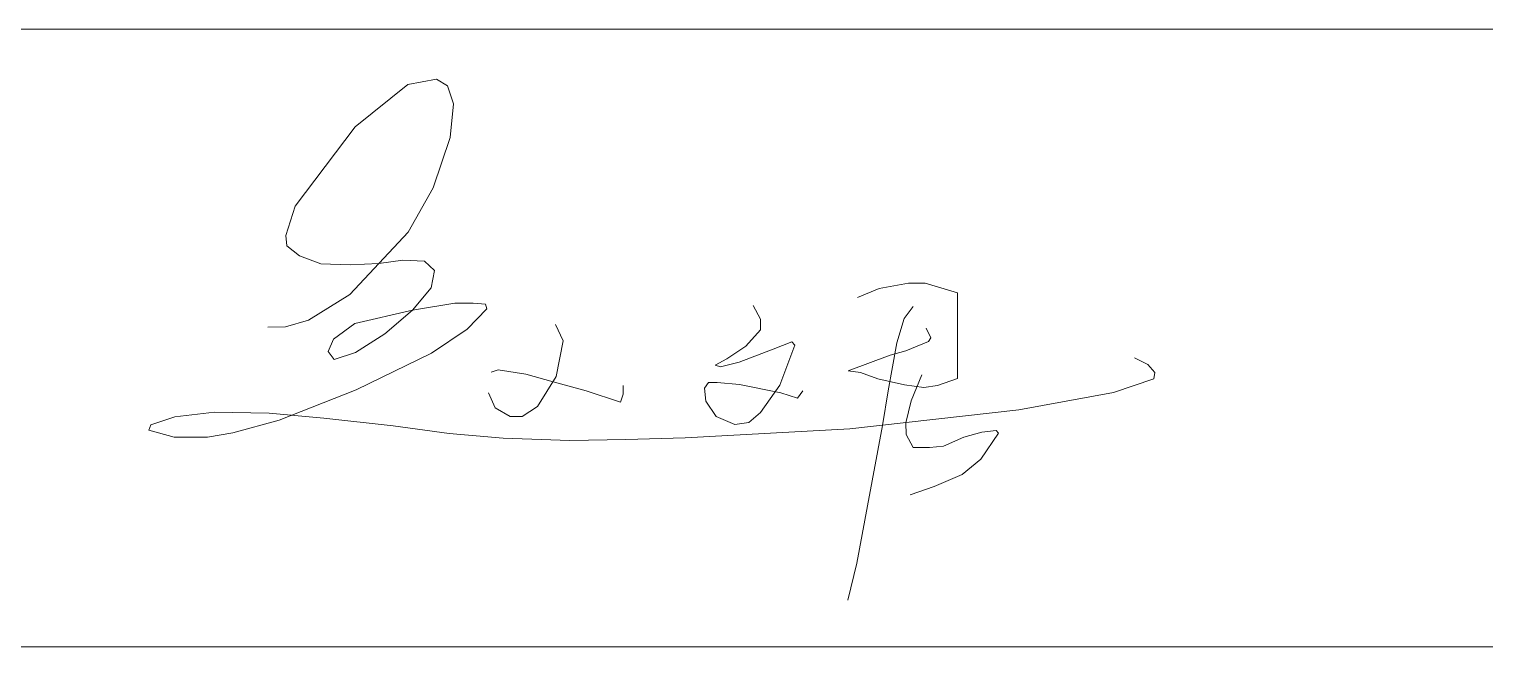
# Model space of a CAD drawing. Header units: millimetres. Extents: x 2 to 599, y 5 to 425.
# Drawn here: x 571.63 to 588.27, y 117.96 to 125.03 of the extents above; entities that cross this region are included whole.
import ezdxf

# ---------------------------------------------------------------- set-up
doc = ezdxf.new("R2010")
doc.units = ezdxf.units.MM
doc.linetypes.add('XKITLINE00', pattern=[0])
doc.layers.add('OtherObjectType', color=1, linetype='Continuous', lineweight=0)

# ---------------------------------------------------------------- blocks, each defined once
blk = doc.blocks.new('*A49')
at = {"layer": 'OtherObjectType', "color": 7, "linetype": 'XKITLINE00', "lineweight": 0}
for p, q in [((540.4, 125.027), (594.469, 125.027)), ((575.959, 124.396), (575.358, 123.912)), ((576.289, 124.457), (575.959, 124.396)), ((576.412, 124.38), (576.289, 124.457)), ((576.482, 124.175), (576.412, 124.38)), ((576.445, 123.789), (576.482, 124.175)), ((575.358, 123.912), (574.673, 123.005)), ((576.248, 123.212), (576.445, 123.789)), ((575.962, 122.705), (576.248, 123.212)), ((574.673, 123.005), (574.564, 122.667)), ((575.295, 121.993), (575.962, 122.705)), ((574.564, 122.667), (574.577, 122.549)), ((574.577, 122.549), (574.722, 122.436)), ((574.722, 122.436), (574.966, 122.344)), ((574.966, 122.344), (575.301, 122.331)), ((575.301, 122.331), (575.629, 122.349)), ((575.629, 122.349), (575.904, 122.387)), ((575.904, 122.387), (576.149, 122.375)), ((576.149, 122.375), (576.264, 122.267)), ((576.264, 122.267), (576.226, 122.069)), ((576.226, 122.069), (576.011, 121.815)), ((581.101, 121.958), (581.347, 122.061)), ((581.347, 122.061), (581.685, 122.122)), ((581.685, 122.122), (581.876, 122.122)), ((581.876, 122.122), (582.244, 122.014)), ((582.244, 122.014), (582.244, 121.032)), ((574.824, 121.7), (575.295, 121.993)), ((576.011, 121.815), (576.495, 121.895)), ((576.495, 121.895), (576.706, 121.895)), ((576.706, 121.895), (576.848, 121.884)), ((576.848, 121.884), (576.862, 121.828)), ((579.909, 121.867), (579.993, 121.711)), ((581.736, 121.856), (581.636, 121.719)), ((574.561, 121.622), (574.824, 121.7)), ((575.353, 121.66), (576.011, 121.815)), ((576.011, 121.815), (575.697, 121.545)), ((576.862, 121.828), (576.637, 121.595)), ((579.993, 121.711), (579.993, 121.589)), ((581.636, 121.719), (581.55, 121.442)), ((574.359, 121.618), (574.561, 121.622)), ((575.111, 121.481), (575.353, 121.66)), ((575.697, 121.545), (575.362, 121.331)), ((576.637, 121.595), (576.232, 121.322)), ((577.646, 121.65), (577.736, 121.462)), ((579.993, 121.589), (579.824, 121.401)), ((581.939, 121.499), (581.886, 121.607)), ((575.048, 121.342), (575.111, 121.481)), ((575.116, 121.25), (575.048, 121.342)), ((577.736, 121.462), (577.657, 121.054)), ((579.824, 121.401), (579.605, 121.258)), ((579.747, 121.218), (580.135, 121.369)), ((580.135, 121.369), (580.351, 121.453)), ((580.385, 121.414), (580.213, 120.955)), ((580.351, 121.453), (580.385, 121.414)), ((581.55, 121.442), (581.452, 120.892)), ((581.474, 121.301), (581.652, 121.35)), ((581.652, 121.35), (581.911, 121.454)), ((581.911, 121.454), (581.939, 121.499)), ((575.362, 121.331), (575.116, 121.25)), ((576.232, 121.322), (575.367, 120.904)), ((579.605, 121.258), (579.475, 121.185)), ((579.475, 121.185), (579.534, 121.167)), ((579.534, 121.167), (579.747, 121.218)), ((580.994, 121.121), (581.474, 121.301)), ((584.421, 121.193), (584.269, 121.271)), ((584.5, 121.103), (584.421, 121.193)), ((576.911, 121.106), (576.993, 121.131)), ((576.993, 121.131), (577.309, 121.081)), ((577.309, 121.081), (577.62, 120.995)), ((577.657, 121.054), (577.443, 120.711)), ((581.135, 121.101), (580.994, 121.121)), ((581.333, 121.03), (581.135, 121.101)), ((581.637, 120.96), (581.333, 121.03)), ((581.837, 121.075), (581.715, 120.777)), ((582.244, 121.032), (582.016, 120.951)), ((584.026, 120.873), (584.489, 121.029)), ((584.489, 121.029), (584.5, 121.103)), ((575.367, 120.904), (574.489, 120.556)), ((576.957, 120.697), (576.882, 120.869)), ((577.62, 120.995), (577.998, 120.893)), ((577.998, 120.893), (578.391, 120.761)), ((578.391, 120.761), (578.421, 120.852)), ((578.421, 120.852), (578.421, 120.951)), ((579.351, 120.921), (579.397, 120.986)), ((579.367, 120.772), (579.351, 120.921)), ((579.397, 120.986), (579.496, 120.986)), ((579.496, 120.986), (579.751, 120.963)), ((579.751, 120.963), (580.226, 120.869)), ((580.213, 120.955), (579.993, 120.646)), ((580.226, 120.869), (580.416, 120.809)), ((580.416, 120.809), (580.474, 120.89)), ((581.452, 120.892), (581.385, 120.497)), ((581.86, 120.93), (581.637, 120.96)), ((582.016, 120.951), (581.86, 120.93)), ((582.947, 120.674), (584.026, 120.873)), ((577.129, 120.6), (576.957, 120.697)), ((577.443, 120.711), (577.266, 120.6)), ((579.484, 120.6), (579.367, 120.772)), ((581.012, 120.458), (582.947, 120.674)), ((581.715, 120.777), (581.652, 120.527)), ((573, 120.441), (573.02, 120.505)), ((573.02, 120.505), (573.294, 120.593)), ((573.294, 120.593), (573.749, 120.649)), ((573.749, 120.649), (574.375, 120.637)), ((574.489, 120.556), (573.958, 120.41)), ((574.375, 120.637), (574.998, 120.581)), ((574.998, 120.581), (575.793, 120.491)), ((577.266, 120.6), (577.129, 120.6)), ((579.697, 120.508), (579.484, 120.6)), ((579.86, 120.528), (579.697, 120.508)), ((579.993, 120.646), (579.86, 120.528)), ((581.652, 120.527), (581.658, 120.392)), ((573.287, 120.363), (573, 120.441)), ((573.669, 120.363), (573.287, 120.363)), ((573.958, 120.41), (573.669, 120.363)), ((575.793, 120.491), (576.432, 120.403)), ((576.432, 120.403), (577.048, 120.352)), ((577.048, 120.352), (577.811, 120.324)), ((578.452, 120.336), (579.129, 120.354)), ((579.129, 120.354), (581.012, 120.458)), ((581.385, 120.497), (581.215, 119.576)), ((581.658, 120.392), (581.736, 120.245)), ((582.084, 120.26), (582.316, 120.362)), ((582.316, 120.362), (582.523, 120.419)), ((582.712, 120.407), (582.51, 120.112)), ((582.523, 120.419), (582.686, 120.438)), ((582.686, 120.438), (582.712, 120.407)), ((577.811, 120.324), (578.452, 120.336)), ((581.736, 120.245), (581.922, 120.245)), ((581.922, 120.245), (582.084, 120.26)), ((582.51, 120.112), (582.297, 119.936)), ((582.297, 119.936), (581.979, 119.798)), ((581.979, 119.798), (581.704, 119.703)), ((581.215, 119.576), (581.092, 118.923)), ((581.092, 118.923), (580.99, 118.5)), ((540.4, 117.964), (594.469, 117.964))]:
    blk.add_line(p, q, dxfattribs=at)
blk = doc.blocks.new('*A51')
at = {"layer": 'OtherObjectType', "color": 7, "linetype": 'XKITLINE00', "lineweight": 0}
for p, q in [((540.4, 125.027), (594.469, 125.027)), ((575.959, 124.396), (575.358, 123.912)), ((576.289, 124.457), (575.959, 124.396)), ((576.412, 124.38), (576.289, 124.457)), ((576.482, 124.175), (576.412, 124.38)), ((576.445, 123.789), (576.482, 124.175)), ((575.358, 123.912), (574.673, 123.005)), ((576.248, 123.212), (576.445, 123.789)), ((575.962, 122.705), (576.248, 123.212)), ((574.673, 123.005), (574.564, 122.667)), ((575.295, 121.993), (575.962, 122.705)), ((574.564, 122.667), (574.577, 122.549)), ((574.577, 122.549), (574.722, 122.436)), ((574.722, 122.436), (574.966, 122.344)), ((574.966, 122.344), (575.301, 122.331)), ((575.301, 122.331), (575.629, 122.349)), ((575.629, 122.349), (575.904, 122.387)), ((575.904, 122.387), (576.149, 122.375)), ((576.149, 122.375), (576.264, 122.267)), ((576.264, 122.267), (576.226, 122.069)), ((576.226, 122.069), (576.011, 121.815)), ((581.101, 121.958), (581.347, 122.061)), ((581.347, 122.061), (581.685, 122.122)), ((581.685, 122.122), (581.876, 122.122)), ((581.876, 122.122), (582.244, 122.014)), ((582.244, 122.014), (582.244, 121.032)), ((574.824, 121.7), (575.295, 121.993)), ((576.011, 121.815), (576.495, 121.895)), ((576.495, 121.895), (576.706, 121.895)), ((576.706, 121.895), (576.848, 121.884)), ((576.848, 121.884), (576.862, 121.828)), ((579.909, 121.867), (579.993, 121.711)), ((581.736, 121.856), (581.636, 121.719)), ((574.561, 121.622), (574.824, 121.7)), ((575.353, 121.66), (576.011, 121.815)), ((576.011, 121.815), (575.697, 121.545)), ((576.862, 121.828), (576.637, 121.595)), ((579.993, 121.711), (579.993, 121.589)), ((581.636, 121.719), (581.55, 121.442)), ((574.359, 121.618), (574.561, 121.622)), ((575.111, 121.481), (575.353, 121.66)), ((575.697, 121.545), (575.362, 121.331)), ((576.637, 121.595), (576.232, 121.322)), ((577.646, 121.65), (577.736, 121.462)), ((579.993, 121.589), (579.824, 121.401)), ((581.939, 121.499), (581.886, 121.607)), ((575.048, 121.342), (575.111, 121.481)), ((575.116, 121.25), (575.048, 121.342)), ((577.736, 121.462), (577.657, 121.054)), ((579.824, 121.401), (579.605, 121.258)), ((579.747, 121.218), (580.135, 121.369)), ((580.135, 121.369), (580.351, 121.453)), ((580.385, 121.414), (580.213, 120.955)), ((580.351, 121.453), (580.385, 121.414)), ((581.55, 121.442), (581.452, 120.892)), ((581.474, 121.301), (581.652, 121.35)), ((581.652, 121.35), (581.911, 121.454)), ((581.911, 121.454), (581.939, 121.499)), ((575.362, 121.331), (575.116, 121.25)), ((576.232, 121.322), (575.367, 120.904)), ((579.605, 121.258), (579.475, 121.185)), ((579.475, 121.185), (579.534, 121.167)), ((579.534, 121.167), (579.747, 121.218)), ((580.994, 121.121), (581.474, 121.301)), ((584.421, 121.193), (584.269, 121.271)), ((584.5, 121.103), (584.421, 121.193)), ((576.911, 121.106), (576.993, 121.131)), ((576.993, 121.131), (577.309, 121.081)), ((577.309, 121.081), (577.62, 120.995)), ((577.657, 121.054), (577.443, 120.711)), ((581.135, 121.101), (580.994, 121.121)), ((581.333, 121.03), (581.135, 121.101)), ((581.637, 120.96), (581.333, 121.03)), ((581.837, 121.075), (581.715, 120.777)), ((582.244, 121.032), (582.016, 120.951)), ((584.026, 120.873), (584.489, 121.029)), ((584.489, 121.029), (584.5, 121.103)), ((575.367, 120.904), (574.489, 120.556)), ((576.957, 120.697), (576.882, 120.869)), ((577.62, 120.995), (577.998, 120.893)), ((577.998, 120.893), (578.391, 120.761)), ((578.391, 120.761), (578.421, 120.852)), ((578.421, 120.852), (578.421, 120.951)), ((579.351, 120.921), (579.397, 120.986)), ((579.367, 120.772), (579.351, 120.921)), ((579.397, 120.986), (579.496, 120.986)), ((579.496, 120.986), (579.751, 120.963)), ((579.751, 120.963), (580.226, 120.869)), ((580.213, 120.955), (579.993, 120.646)), ((580.226, 120.869), (580.416, 120.809)), ((580.416, 120.809), (580.474, 120.89)), ((581.452, 120.892), (581.385, 120.497)), ((581.86, 120.93), (581.637, 120.96)), ((582.016, 120.951), (581.86, 120.93)), ((582.947, 120.674), (584.026, 120.873)), ((577.129, 120.6), (576.957, 120.697)), ((577.443, 120.711), (577.266, 120.6)), ((579.484, 120.6), (579.367, 120.772)), ((581.012, 120.458), (582.947, 120.674)), ((581.715, 120.777), (581.652, 120.527)), ((573, 120.441), (573.02, 120.505)), ((573.02, 120.505), (573.294, 120.593)), ((573.294, 120.593), (573.749, 120.649)), ((573.749, 120.649), (574.375, 120.637)), ((574.489, 120.556), (573.958, 120.41)), ((574.375, 120.637), (574.998, 120.581)), ((574.998, 120.581), (575.793, 120.491)), ((577.266, 120.6), (577.129, 120.6)), ((579.697, 120.508), (579.484, 120.6)), ((579.86, 120.528), (579.697, 120.508)), ((579.993, 120.646), (579.86, 120.528)), ((581.652, 120.527), (581.658, 120.392)), ((573.287, 120.363), (573, 120.441)), ((573.669, 120.363), (573.287, 120.363)), ((573.958, 120.41), (573.669, 120.363)), ((575.793, 120.491), (576.432, 120.403)), ((576.432, 120.403), (577.048, 120.352)), ((577.048, 120.352), (577.811, 120.324)), ((578.452, 120.336), (579.129, 120.354)), ((579.129, 120.354), (581.012, 120.458)), ((581.385, 120.497), (581.215, 119.576)), ((581.658, 120.392), (581.736, 120.245)), ((582.084, 120.26), (582.316, 120.362)), ((582.316, 120.362), (582.523, 120.419)), ((582.712, 120.407), (582.51, 120.112)), ((582.523, 120.419), (582.686, 120.438)), ((582.686, 120.438), (582.712, 120.407)), ((577.811, 120.324), (578.452, 120.336)), ((581.736, 120.245), (581.922, 120.245)), ((581.922, 120.245), (582.084, 120.26)), ((582.51, 120.112), (582.297, 119.936)), ((582.297, 119.936), (581.979, 119.798)), ((581.979, 119.798), (581.704, 119.703)), ((581.215, 119.576), (581.092, 118.923)), ((581.092, 118.923), (580.99, 118.5)), ((540.4, 117.964), (594.469, 117.964))]:
    blk.add_line(p, q, dxfattribs=at)

msp = doc.modelspace()

# ---------------------------------------------------------------- block references
at = {"lineweight": 0}
for name in ['*A49', '*A51']:
    msp.add_blockref(name, (0, 0), dxfattribs=at)

doc.saveas('drawing.dxf')
